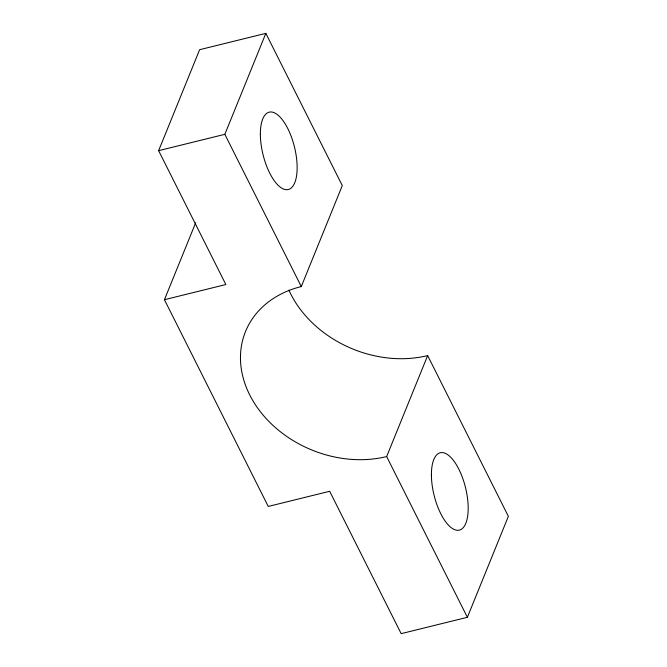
<?xml version="1.0" encoding="UTF-8"?>
<svg xmlns="http://www.w3.org/2000/svg" width="667" height="667" viewBox="0 0 667 667"><rect width="100%" height="100%" fill="white"/><g stroke="black" fill="none" stroke-linecap="round" stroke-linejoin="round"><path stroke-width="1" d="M164.432 299.708L225.855 284.542L158.629 150.667L199.625 49.7L265.833 33.35L342.288 185.593L301.284 286.568A106.278 84.759 22.1 0 0 249.675 394.847A106.278 84.759 22.1 0 0 386.652 456.562L467.375 617.3L401.167 633.65L329.673 491.279L268.251 506.445L164.432 299.708L195.673 222.778M301.284 286.568L224.837 134.325L265.833 33.35M386.652 456.562L427.655 355.586A106.278 84.759 22.1 0 1 288.919 290.17M467.375 617.3L508.371 516.333L427.655 355.586M158.629 150.667L224.837 134.325M260.363 134.359A39.853 16.183 76.1 0 0 288.086 189.561A39.853 16.183 76.1 0 0 287.785 128.548A39.853 16.183 76.1 0 0 260.363 134.359M431.407 474.962A39.853 16.183 76.1 0 0 459.129 530.173A39.853 16.183 76.1 0 0 458.829 469.159A39.853 16.183 76.1 0 0 431.407 474.962"/></g></svg>
